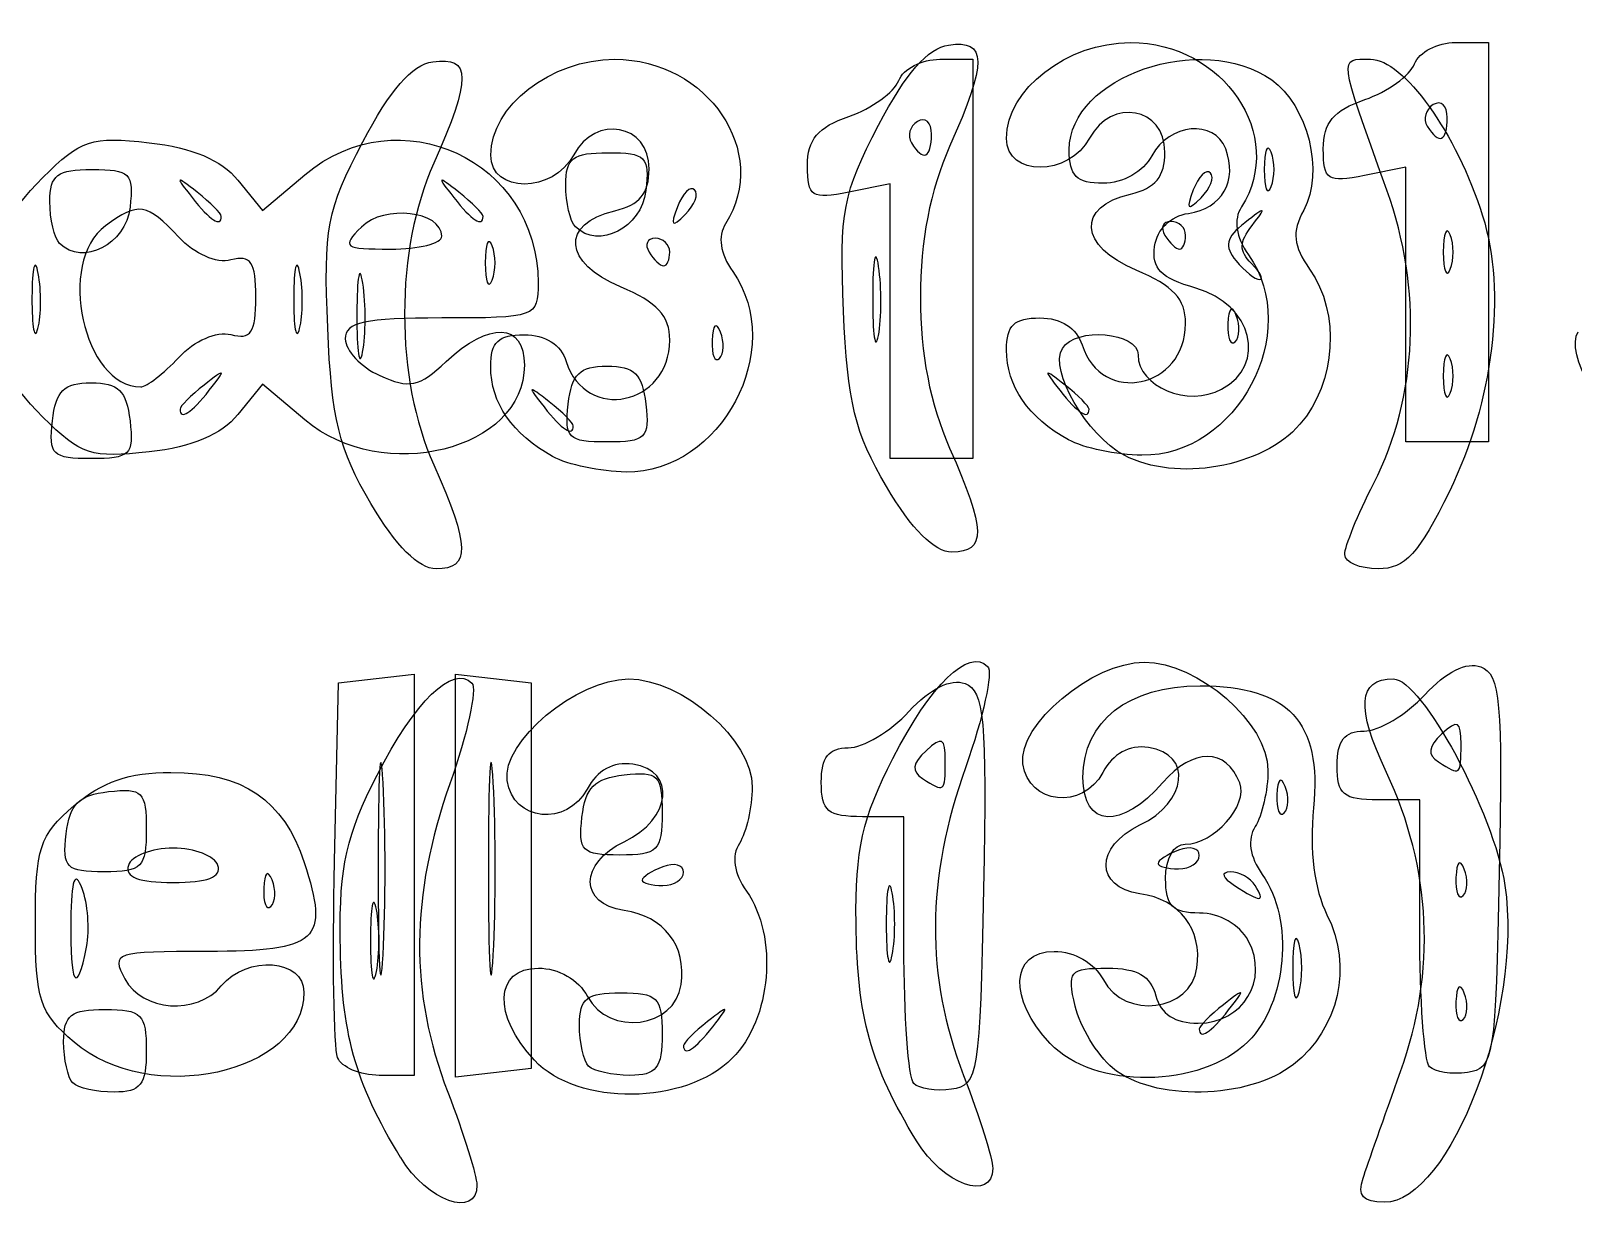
# Model space of a CAD drawing. Extents: x 2.03 to 5.39, y 7.1 to 8.91.
# Drawn here: x 3.8596 to 4.2328, y 7.9577 to 8.2453 of the extents above; entities that cross this region are included whole.
import ezdxf

# ---------------------------------------------------------------- set-up
doc = ezdxf.new("R2010")
doc.units = 0
doc.layers.add('Layer_1', color=7, linetype='CONTINUOUS')

msp = doc.modelspace()

# ---------------------------------------------------------------- linework, layer by layer
at = {"layer": 'Layer_1', "color": 7}
for p, q in [((4.20436, 8.242464), (4.212336, 8.242464)), ((4.212336, 8.242464), (4.212336, 8.194131)), ((4.07954, 8.238416), (4.087516, 8.238416)), ((4.087516, 8.238416), (4.087516, 8.190083)), ((4.202336, 8.224328), (4.202336, 8.224328)), ((4.077516, 8.220279), (4.077516, 8.220279)), ((4.159724, 8.215916), (4.159724, 8.215916)), ((4.192336, 8.212297), (4.182336, 8.210297)), ((4.192336, 8.179047), (4.192336, 8.212297)), ((3.90967, 8.209135), (3.915599, 8.201812)), ((3.915599, 8.201812), (3.92589, 8.210472)), ((4.067516, 8.208249), (4.057516, 8.206249)), ((4.067516, 8.174999), (4.067516, 8.208249)), ((4.145026, 8.210886), (4.145026, 8.210886)), ((4.020206, 8.206837), (4.020206, 8.206837)), ((3.90567, 8.200389), (3.90567, 8.200389)), ((3.969003, 8.200389), (3.969003, 8.200389)), ((3.991366, 8.197879), (3.991366, 8.197879)), ((3.866546, 8.193831), (3.866546, 8.193831)), ((3.959003, 8.195573), (3.959003, 8.195573)), ((3.971211, 8.193297), (3.971211, 8.193297)), ((4.139003, 8.195797), (4.139003, 8.195797)), ((4.203057, 8.195916), (4.203057, 8.195916)), ((4.212336, 8.194131), (4.212336, 8.145797)), ((4.014183, 8.191749), (4.014183, 8.191749)), ((4.087516, 8.190083), (4.087516, 8.141749)), ((4.154929, 8.189003), (4.154929, 8.189003)), ((3.86136, 8.186592), (3.86136, 8.186592)), ((3.924693, 8.186592), (3.924694, 8.186592)), ((4.064727, 8.188252), (4.064728, 8.188252)), ((3.939907, 8.184203), (3.939908, 8.184203)), ((4.192336, 8.145797), (4.192336, 8.179047)), ((4.192336, 8.179047), (4.192336, 8.179047)), ((4.067516, 8.141749), (4.067516, 8.174999)), ((4.067516, 8.174999), (4.067516, 8.174999)), ((4.15128, 8.176422), (4.15128, 8.176422)), ((4.02646, 8.172374), (4.02646, 8.172374)), ((3.89536, 8.166233), (3.89536, 8.166233)), ((4.203057, 8.165916), (4.203057, 8.165916)), ((3.915599, 8.159783), (3.90967, 8.15246)), ((3.92589, 8.151124), (3.915599, 8.159783)), ((3.902761, 8.158297), (3.902761, 8.158297)), ((3.989615, 8.154964), (3.989615, 8.154964)), ((3.862495, 8.151792), (3.862495, 8.151792)), ((4.11567, 8.153723), (4.11567, 8.153723)), ((3.864795, 8.150916), (3.864795, 8.150916)), ((3.99085, 8.149674), (3.99085, 8.149674)), ((4.11067, 8.146308), (4.11067, 8.146313)), ((4.202336, 8.145797), (4.192336, 8.145797)), ((4.212336, 8.145797), (4.202336, 8.145797)), ((3.98585, 8.14226), (3.98585, 8.142265)), ((4.077516, 8.141749), (4.067516, 8.141749)), ((4.087516, 8.141749), (4.077516, 8.141749)), ((4.124183, 8.14255), (4.124183, 8.14255)), ((4.066644, 8.134964), (4.066643, 8.134964)), ((3.941824, 8.130916), (3.941824, 8.130916)), ((4.177516, 8.118549), (4.177516, 8.118549)), ((3.934003, 8.087464), (3.943169, 8.088518)), ((3.943169, 8.088518), (3.952336, 8.089573)), ((3.952336, 8.089573), (3.952336, 8.041018)), ((3.962336, 8.040797), (3.962336, 8.089573)), ((3.962336, 8.089573), (3.971503, 8.088519)), ((3.971503, 8.088519), (3.980669, 8.087464)), ((3.933065, 8.044307), (3.934003, 8.087464)), ((3.980669, 8.087464), (3.980669, 8.040798)), ((4.205669, 8.072595), (4.205669, 8.072595)), ((4.080849, 8.068547), (4.080849, 8.068547)), ((3.944804, 8.063297), (3.944804, 8.063297)), ((3.971471, 8.063297), (3.971471, 8.063297)), ((4.163127, 8.062374), (4.163127, 8.062374)), ((4.195669, 8.05913), (4.185669, 8.05913)), ((4.195669, 8.028019), (4.195669, 8.05913)), ((3.992948, 8.054964), (3.992948, 8.054964)), ((4.070849, 8.055082), (4.060849, 8.055082)), ((4.070849, 8.023971), (4.070849, 8.055082)), ((3.868128, 8.050915), (3.868128, 8.050915)), ((3.904836, 8.043297), (3.904836, 8.043297)), ((4.142336, 8.045692), (4.142336, 8.045692)), ((3.917947, 8.039755), (3.917946, 8.039755)), ((3.952336, 8.041018), (3.952336, 7.992463)), ((3.962336, 7.992022), (3.962336, 8.040798)), ((3.962336, 8.040798), (3.962336, 8.040797)), ((3.980669, 8.040798), (3.980669, 7.994131)), ((4.017516, 8.041644), (4.017516, 8.041644)), ((4.20646, 8.042374), (4.20646, 8.042374)), ((4.068022, 8.03663), (4.068022, 8.03663)), ((4.155849, 8.038415), (4.155849, 8.038415)), ((3.943202, 8.032582), (3.943202, 8.032582)), ((3.873037, 8.023526), (3.873036, 8.023526)), ((4.166481, 8.024249), (4.166481, 8.024249)), ((4.20646, 8.012374), (4.20646, 8.012374)), ((4.149428, 8.008297), (4.149428, 8.008297)), ((4.024608, 8.004249), (4.024608, 8.004249)), ((3.870022, 8.000508), (3.870022, 8.000508)), ((4.106244, 8.000179), (4.10625, 8.000178)), ((3.933794, 7.996806), (3.933794, 7.996807)), ((3.981424, 7.996131), (3.981431, 7.99613)), ((3.994558, 7.994686), (3.994558, 7.994686)), ((4.198032, 7.994545), (4.198032, 7.994545)), ((3.952336, 7.992463), (3.943898, 7.992463)), ((3.971503, 7.993076), (3.962336, 7.992022)), ((3.980669, 7.994131), (3.971503, 7.993076)), ((4.121361, 7.994249), (4.121361, 7.994249)), ((3.869738, 7.990638), (3.869738, 7.990638)), ((4.073212, 7.990497), (4.073212, 7.990497)), ((4.073889, 7.976594), (4.073888, 7.976594)), ((3.949069, 7.972546), (3.949068, 7.972546)), ((4.181972, 7.967582), (4.181972, 7.967582))]:
    msp.add_line(p, q, dxfattribs=at)
for points in [[(4.11085, 8.216507), (4.11085, 8.234252), (4.142871, 8.2453), (4.159844, 8.233412)], [(4.064717, 8.222464), (4.071285, 8.235006), (4.076637, 8.241134), (4.08166, 8.241863)], [(4.08166, 8.241863), (4.090992, 8.243216), (4.091048, 8.237934), (4.081919, 8.217299)], [(4.09567, 8.219277), (4.09567, 8.231142), (4.110315, 8.242459), (4.12567, 8.242459)], [(4.12567, 8.242459), (4.148208, 8.242459), (4.163439, 8.219899), (4.152535, 8.202666)], [(4.194404, 8.237306), (4.195492, 8.240143), (4.199972, 8.242464), (4.20436, 8.242464)], [(3.939897, 8.218416), (3.946465, 8.230957), (3.951818, 8.237086), (3.95684, 8.237814)], [(3.95684, 8.237814), (3.966172, 8.239168), (3.966228, 8.233886), (3.957099, 8.21325)], [(3.97085, 8.215229), (3.97085, 8.227094), (3.985495, 8.238411), (4.00085, 8.238411)], [(4.00085, 8.238411), (4.023388, 8.238411), (4.038619, 8.215851), (4.027715, 8.198618)], [(4.069584, 8.233258), (4.070673, 8.236095), (4.075152, 8.238416), (4.07954, 8.238416)], [(4.187717, 8.206749), (4.175864, 8.239777), (4.176035, 8.238416), (4.183747, 8.238416)], [(4.18238, 8.228647), (4.187904, 8.230572), (4.193315, 8.234469), (4.194404, 8.237306)], [(4.183747, 8.238416), (4.191772, 8.238416), (4.204564, 8.220562), (4.210883, 8.200542)], [(4.159844, 8.233412), (4.168624, 8.227262), (4.172572, 8.211195), (4.16759, 8.201887)], [(4.05756, 8.224598), (4.063085, 8.226524), (4.068495, 8.230421), (4.069584, 8.233258)], [(3.92589, 8.210472), (3.948607, 8.229586), (3.982336, 8.213945), (3.982336, 8.184296)], [(4.134003, 8.215948), (4.134003, 8.226799), (4.12106, 8.229204), (4.115778, 8.219333)], [(4.172336, 8.216721), (4.172336, 8.223093), (4.174784, 8.225998), (4.18238, 8.228647)], [(4.198949, 8.227431), (4.197085, 8.226279), (4.196424, 8.22394), (4.197479, 8.222234)], [(4.202336, 8.224328), (4.202336, 8.227186), (4.200812, 8.228582), (4.198949, 8.227431)], [(4.009183, 8.211899), (4.009183, 8.222751), (3.99624, 8.225155), (3.990958, 8.215285)], [(4.047516, 8.212673), (4.047516, 8.219044), (4.049964, 8.22195), (4.05756, 8.224598)], [(4.056227, 8.177464), (4.055224, 8.20155), (4.056045, 8.205905), (4.064717, 8.222464)], [(4.074129, 8.223382), (4.072265, 8.222231), (4.071604, 8.219892), (4.072659, 8.218186)], [(4.077516, 8.220279), (4.077516, 8.223137), (4.075992, 8.224534), (4.074129, 8.223382)], [(4.148722, 8.216749), (4.145966, 8.223929), (4.135039, 8.22291), (4.13085, 8.215083)], [(4.197479, 8.222234), (4.200336, 8.21761), (4.202336, 8.218472), (4.202336, 8.224328)], [(3.862495, 8.209803), (3.871658, 8.218966), (3.874179, 8.21979), (3.888197, 8.21821)], [(3.931407, 8.173416), (3.930404, 8.197501), (3.931226, 8.201857), (3.939897, 8.218416)], [(4.072659, 8.218186), (4.075516, 8.213562), (4.077516, 8.214424), (4.077516, 8.220279)], [(4.115778, 8.219333), (4.110751, 8.209939), (4.09567, 8.209901), (4.09567, 8.219277)], [(3.888197, 8.21821), (3.89872, 8.217024), (3.905655, 8.214093), (3.90967, 8.209135)], [(3.990958, 8.215285), (3.985931, 8.205891), (3.97085, 8.205853), (3.97085, 8.215229)], [(3.989003, 8.208019), (3.989003, 8.214477), (3.990738, 8.215797), (3.999224, 8.215797)], [(3.999224, 8.215797), (4.008408, 8.215797), (4.009339, 8.214867), (4.008391, 8.206631)], [(4.081919, 8.217299), (4.077202, 8.206635), (4.074836, 8.194441), (4.074836, 8.180797)], [(4.119066, 8.208416), (4.11259, 8.208416), (4.11085, 8.210129), (4.11085, 8.216507)], [(4.13085, 8.215083), (4.128763, 8.211184), (4.12387, 8.208416), (4.119066, 8.208416)], [(4.125687, 8.205802), (4.131761, 8.207235), (4.134003, 8.209971), (4.134003, 8.215948)], [(4.139735, 8.201111), (4.147735, 8.202251), (4.151663, 8.209085), (4.148722, 8.216749)], [(4.159724, 8.215916), (4.1588, 8.218208), (4.158043, 8.216333), (4.158043, 8.211749)], [(4.159724, 8.207583), (4.160648, 8.209874), (4.160648, 8.213624), (4.159724, 8.215916)], [(4.182336, 8.210297), (4.173336, 8.208497), (4.172336, 8.209139), (4.172336, 8.216721)], [(3.864183, 8.203971), (3.864183, 8.210428), (3.865919, 8.211749), (3.874404, 8.211749)], [(3.874404, 8.211749), (3.883589, 8.211749), (3.884519, 8.210819), (3.883571, 8.202582)], [(3.957099, 8.21325), (3.952382, 8.202587), (3.950016, 8.190393), (3.950016, 8.176749)], [(4.000867, 8.201753), (4.006941, 8.203187), (4.009183, 8.205922), (4.009183, 8.211899)], [(4.057516, 8.206249), (4.048516, 8.204449), (4.047516, 8.205091), (4.047516, 8.212673)], [(4.145026, 8.210886), (4.143999, 8.211912), (4.142136, 8.210062), (4.140884, 8.206775)], [(4.158043, 8.211749), (4.158043, 8.207166), (4.158799, 8.205291), (4.159724, 8.207583)], [(3.852336, 8.180797), (3.852336, 8.197359), (3.853568, 8.200875), (3.862495, 8.209803)], [(3.899836, 8.206223), (3.894549, 8.210369), (3.894432, 8.210251), (3.898578, 8.204964)], [(3.96317, 8.206223), (3.957883, 8.210369), (3.957765, 8.210251), (3.961911, 8.204964)], [(3.991366, 8.197879), (3.990066, 8.199178), (3.989003, 8.203742), (3.989003, 8.208019)], [(4.020206, 8.206837), (4.019179, 8.207864), (4.017316, 8.206014), (4.016064, 8.202726)], [(4.14275, 8.204909), (4.145028, 8.20717), (4.146052, 8.209859), (4.145026, 8.210886)], [(3.866546, 8.193831), (3.865246, 8.19513), (3.864183, 8.199693), (3.864183, 8.203971)], [(3.89536, 8.195362), (3.887631, 8.203658), (3.88566, 8.203963), (3.87764, 8.198098)], [(3.898578, 8.204964), (3.902932, 8.199412), (3.90567, 8.197646), (3.90567, 8.200389)], [(3.90567, 8.200389), (3.90567, 8.201082), (3.903045, 8.203706), (3.899836, 8.206223)], [(3.961911, 8.204964), (3.966266, 8.199412), (3.969003, 8.197646), (3.969003, 8.200389)], [(3.969003, 8.200389), (3.969003, 8.201082), (3.966378, 8.203706), (3.96317, 8.206223)], [(4.008391, 8.206631), (4.007358, 8.197645), (3.99695, 8.192295), (3.991366, 8.197879)], [(4.01793, 8.20086), (4.020208, 8.203121), (4.021232, 8.205811), (4.020206, 8.206837)], [(4.12708, 8.187356), (4.113228, 8.193144), (4.112507, 8.20269), (4.125687, 8.205802)], [(4.140884, 8.206775), (4.139075, 8.202024), (4.139458, 8.201641), (4.14275, 8.204909)], [(4.184553, 8.135807), (4.195205, 8.156688), (4.196364, 8.182657), (4.187717, 8.206749)], [(3.883571, 8.202582), (3.882538, 8.193597), (3.87213, 8.188247), (3.866546, 8.193831)], [(3.959003, 8.195573), (3.959003, 8.201685), (3.945065, 8.203288), (3.939584, 8.197807)], [(4.00226, 8.183308), (3.988408, 8.189096), (3.987687, 8.198642), (4.000867, 8.201753)], [(4.016064, 8.202726), (4.014255, 8.197976), (4.014638, 8.197593), (4.01793, 8.20086)], [(4.131521, 8.193111), (4.132121, 8.197311), (4.135386, 8.200491), (4.139735, 8.201111)], [(4.152535, 8.202666), (4.150558, 8.199543), (4.151157, 8.195511), (4.154253, 8.191091)], [(4.155096, 8.19817), (4.158707, 8.202805), (4.158499, 8.20288), (4.153309, 8.198807)], [(4.16759, 8.201887), (4.16471, 8.196505), (4.165031, 8.193332), (4.169035, 8.187616)], [(4.210883, 8.200542), (4.216693, 8.182135), (4.2135, 8.155568), (4.202865, 8.133829)], [(3.87764, 8.198098), (3.865711, 8.189376), (3.872337, 8.159131), (3.886177, 8.159131)], [(3.939584, 8.197807), (3.934682, 8.192905), (3.935264, 8.192464), (3.946622, 8.192464)], [(4.027715, 8.198618), (4.025739, 8.195495), (4.026337, 8.191463), (4.029433, 8.187043)], [(4.135473, 8.199131), (4.133531, 8.199131), (4.13287, 8.197631), (4.134003, 8.195797)], [(4.139003, 8.195797), (4.139003, 8.197631), (4.137414, 8.199131), (4.135473, 8.199131)], [(4.153309, 8.198807), (4.148801, 8.19527), (4.148314, 8.193137), (4.151217, 8.18964)], [(4.154929, 8.189003), (4.151924, 8.192009), (4.151963, 8.194149), (4.155096, 8.19817)], [(4.203057, 8.195916), (4.202133, 8.198208), (4.201376, 8.196333), (4.201376, 8.191749)], [(3.90799, 8.189832), (3.904542, 8.188929), (3.899155, 8.191288), (3.89536, 8.195362)], [(3.946622, 8.192464), (3.953432, 8.192464), (3.959003, 8.193863), (3.959003, 8.195573)], [(3.971211, 8.193297), (3.970286, 8.195589), (3.969529, 8.193714), (3.969529, 8.189131)], [(3.971211, 8.184964), (3.972135, 8.187256), (3.972135, 8.191006), (3.971211, 8.193297)], [(4.010653, 8.195083), (4.008711, 8.195083), (4.00805, 8.193583), (4.009183, 8.191749)], [(4.014183, 8.191749), (4.014183, 8.193583), (4.012595, 8.195083), (4.010653, 8.195083)], [(4.064728, 8.188252), (4.063962, 8.193318), (4.063315, 8.189964), (4.06329, 8.180797)], [(4.141521, 8.183005), (4.133018, 8.185429), (4.13075, 8.187721), (4.131521, 8.193111)], [(4.134003, 8.195797), (4.135136, 8.193964), (4.136725, 8.192464), (4.137533, 8.192464)], [(4.137533, 8.192464), (4.138342, 8.192464), (4.139003, 8.193964), (4.139003, 8.195797)], [(4.203057, 8.187583), (4.203982, 8.189874), (4.203982, 8.193624), (4.203057, 8.195916)], [(3.86136, 8.186592), (3.860563, 8.190738), (3.859881, 8.188131), (3.859844, 8.180797)], [(3.914003, 8.180797), (3.914003, 8.189379), (3.912855, 8.191104), (3.90799, 8.189832)], [(3.924694, 8.186592), (3.923896, 8.190738), (3.923214, 8.188131), (3.923177, 8.180797)], [(3.939908, 8.184203), (3.939142, 8.18927), (3.938495, 8.185916), (3.93847, 8.176749)], [(3.969529, 8.189131), (3.969529, 8.184547), (3.970286, 8.182672), (3.971211, 8.184964)], [(4.009183, 8.191749), (4.010316, 8.189916), (4.011905, 8.188416), (4.012713, 8.188416)], [(4.012713, 8.188416), (4.013522, 8.188416), (4.014183, 8.189916), (4.014183, 8.191749)], [(4.154253, 8.191091), (4.167411, 8.172305), (4.151469, 8.14235), (4.128426, 8.142561)], [(4.151217, 8.18964), (4.153297, 8.187133), (4.155866, 8.185082), (4.156925, 8.185082)], [(4.156925, 8.185082), (4.157983, 8.185082), (4.157086, 8.186846), (4.154929, 8.189003)], [(4.201376, 8.191749), (4.201376, 8.187166), (4.202133, 8.185291), (4.203057, 8.187583)], [(3.861293, 8.173259), (3.862128, 8.176446), (3.862158, 8.182446), (3.86136, 8.186592)], [(3.924627, 8.173259), (3.925461, 8.176446), (3.925491, 8.182446), (3.924693, 8.186592)], [(4.029433, 8.187043), (4.042591, 8.168257), (4.026649, 8.138302), (4.003606, 8.138512)], [(4.064683, 8.171585), (4.065474, 8.175685), (4.065495, 8.183185), (4.064727, 8.188252)], [(4.139003, 8.174494), (4.139003, 8.180382), (4.135988, 8.183634), (4.12708, 8.187356)], [(4.169035, 8.187616), (4.176512, 8.176941), (4.175466, 8.160279), (4.166678, 8.150062)], [(3.939863, 8.167537), (3.940654, 8.171637), (3.940675, 8.179137), (3.939907, 8.184203)], [(3.982336, 8.184296), (3.982336, 8.175996), (3.981791, 8.175797), (3.959003, 8.175797)], [(4.014183, 8.170446), (4.014183, 8.176334), (4.011168, 8.179586), (4.00226, 8.183308)], [(4.147716, 8.158523), (4.158878, 8.164497), (4.15518, 8.179111), (4.141521, 8.183005)], [(3.862495, 8.151792), (3.853568, 8.16072), (3.852336, 8.164236), (3.852336, 8.180797)], [(3.859844, 8.180797), (3.85981, 8.173464), (3.860459, 8.170072), (3.861293, 8.173259)], [(3.90799, 8.171763), (3.912855, 8.170491), (3.914003, 8.172217), (3.914003, 8.180797)], [(3.923177, 8.180797), (3.923144, 8.173464), (3.923792, 8.170072), (3.924627, 8.173259)], [(4.066643, 8.134964), (4.05898, 8.148002), (4.05714, 8.155506), (4.056227, 8.177464)], [(4.06329, 8.180797), (4.063267, 8.171631), (4.063892, 8.167485), (4.064683, 8.171585)], [(4.074836, 8.180797), (4.074836, 8.167154), (4.077202, 8.15496), (4.081919, 8.144296)], [(4.15128, 8.176422), (4.150216, 8.179082), (4.149426, 8.178292), (4.149266, 8.174409)], [(3.959003, 8.175797), (3.940338, 8.175797), (3.93567, 8.174783), (3.93567, 8.170726)], [(3.93847, 8.176749), (3.938448, 8.167583), (3.939072, 8.163437), (3.939863, 8.167537)], [(3.950016, 8.176749), (3.950016, 8.163105), (3.952382, 8.150912), (3.957099, 8.140248)], [(3.960084, 8.165247), (3.970526, 8.175057), (3.979003, 8.174665), (3.979003, 8.164373)], [(4.02646, 8.172374), (4.025396, 8.175033), (4.024606, 8.174243), (4.024446, 8.17036)], [(4.09567, 8.168101), (4.09567, 8.174031), (4.09753, 8.175797), (4.103778, 8.175797)], [(4.103778, 8.175797), (4.108889, 8.175797), (4.112649, 8.173395), (4.113949, 8.169301)], [(4.109191, 8.168429), (4.11245, 8.173702), (4.127516, 8.172417), (4.127516, 8.166866)], [(4.113949, 8.169301), (4.118661, 8.154453), (4.139003, 8.158669), (4.139003, 8.174494)], [(4.149266, 8.174409), (4.149122, 8.170895), (4.149909, 8.168926), (4.151017, 8.170034)], [(4.151017, 8.170034), (4.152125, 8.171141), (4.152243, 8.174016), (4.15128, 8.176422)], [(3.89536, 8.166233), (3.899155, 8.170306), (3.904542, 8.172665), (3.90799, 8.171763)], [(3.941824, 8.130916), (3.93416, 8.143954), (3.93232, 8.151458), (3.931407, 8.173416)], [(3.93567, 8.170726), (3.93567, 8.167937), (3.939434, 8.163939), (3.944036, 8.161843)], [(3.97085, 8.164053), (3.97085, 8.169983), (3.97271, 8.171749), (3.978958, 8.171749)], [(3.978958, 8.171749), (3.984069, 8.171749), (3.98783, 8.169347), (3.989129, 8.165253)], [(3.989129, 8.165253), (3.993842, 8.150405), (4.014183, 8.154621), (4.014183, 8.170446)], [(4.024446, 8.17036), (4.024302, 8.166846), (4.02509, 8.164878), (4.026197, 8.165985)], [(4.026197, 8.165985), (4.027305, 8.167093), (4.027423, 8.169968), (4.02646, 8.172374)], [(4.249003, 8.146598), (4.239892, 8.151403), (4.230745, 8.167193), (4.234011, 8.172478)], [(3.886177, 8.159131), (3.887588, 8.159131), (3.891721, 8.162327), (3.89536, 8.166233)], [(4.11067, 8.146313), (4.100981, 8.151612), (4.09567, 8.159327), (4.09567, 8.168101)], [(4.124183, 8.14255), (4.115072, 8.147354), (4.105925, 8.163145), (4.109191, 8.168429)], [(4.127516, 8.166866), (4.127516, 8.159155), (4.139583, 8.15417), (4.147716, 8.158523)], [(4.203057, 8.165916), (4.202133, 8.168208), (4.201376, 8.166333), (4.201376, 8.161749)], [(3.902761, 8.158297), (3.906908, 8.163584), (3.90679, 8.163702), (3.901503, 8.159556)], [(3.979003, 8.164373), (3.979003, 8.143773), (3.944774, 8.135234), (3.92589, 8.151124)], [(3.944036, 8.161843), (3.951157, 8.158598), (3.953545, 8.159105), (3.960084, 8.165247)], [(3.98585, 8.142265), (3.976161, 8.147564), (3.97085, 8.155279), (3.97085, 8.164053)], [(3.989615, 8.154964), (3.990452, 8.162238), (3.99239, 8.164131), (3.999003, 8.164131)], [(3.999003, 8.164131), (4.005616, 8.164131), (4.007554, 8.162238), (4.008391, 8.154964)], [(4.109836, 8.159556), (4.104549, 8.163702), (4.104432, 8.163584), (4.108578, 8.158297)], [(4.203057, 8.157583), (4.203982, 8.159874), (4.203982, 8.163624), (4.203057, 8.165916)], [(3.864795, 8.150916), (3.865632, 8.15819), (3.86757, 8.160083), (3.874183, 8.160083)], [(3.874183, 8.160083), (3.880796, 8.160083), (3.882734, 8.15819), (3.883571, 8.150916)], [(3.901503, 8.159556), (3.898295, 8.15704), (3.89567, 8.154415), (3.89567, 8.153723)], [(3.985016, 8.155508), (3.97973, 8.159654), (3.979612, 8.159536), (3.983758, 8.154249)], [(4.11567, 8.153723), (4.11567, 8.154415), (4.113045, 8.15704), (4.109836, 8.159556)], [(4.201376, 8.161749), (4.201376, 8.157166), (4.202133, 8.155291), (4.203057, 8.157583)], [(3.89567, 8.153723), (3.89567, 8.150979), (3.898407, 8.152745), (3.902761, 8.158297)], [(3.99085, 8.149674), (3.99085, 8.150367), (3.988225, 8.152992), (3.985016, 8.155508)], [(3.999003, 8.145797), (3.989577, 8.145797), (3.988663, 8.146691), (3.989615, 8.154964)], [(4.008391, 8.154964), (4.009343, 8.14669), (4.008424, 8.145797), (3.999003, 8.145797)], [(4.108578, 8.158297), (4.112932, 8.152745), (4.11567, 8.150979), (4.11567, 8.153723)], [(3.888197, 8.143385), (3.874179, 8.141805), (3.871658, 8.14263), (3.862495, 8.151792)], [(3.90967, 8.15246), (3.905655, 8.147502), (3.89872, 8.144571), (3.888197, 8.143385)], [(3.983758, 8.154249), (3.988112, 8.148697), (3.99085, 8.146931), (3.99085, 8.149674)], [(3.874183, 8.141749), (3.864757, 8.141749), (3.863843, 8.142643), (3.864795, 8.150916)], [(3.883571, 8.150916), (3.884523, 8.142642), (3.883604, 8.141749), (3.874183, 8.141749)], [(4.166678, 8.150062), (4.157696, 8.13962), (4.136757, 8.135918), (4.124183, 8.14255)], [(4.081919, 8.144296), (4.090701, 8.124444), (4.090818, 8.119131), (4.082477, 8.119131)], [(4.128426, 8.142561), (4.122327, 8.142616), (4.114336, 8.144303), (4.11067, 8.146308)], [(3.957099, 8.140248), (3.965881, 8.120396), (3.965999, 8.115083), (3.957657, 8.115083)], [(4.003606, 8.138512), (3.997507, 8.138568), (3.989516, 8.140255), (3.98585, 8.14226)], [(4.082477, 8.119131), (4.07822, 8.119131), (4.072715, 8.124636), (4.066644, 8.134964)], [(4.177516, 8.118549), (4.177516, 8.120455), (4.180683, 8.128221), (4.184553, 8.135807)], [(4.202865, 8.133829), (4.195476, 8.118726), (4.192121, 8.115083), (4.185605, 8.115083)], [(3.957657, 8.115083), (3.9534, 8.115083), (3.947895, 8.120588), (3.941824, 8.130916)], [(4.185605, 8.115083), (4.181156, 8.115083), (4.177516, 8.116642), (4.177516, 8.118549)], [(4.068169, 8.069178), (4.077338, 8.08709), (4.086543, 8.096034), (4.09111, 8.091467)], [(3.943349, 8.065129), (3.952518, 8.083042), (3.961723, 8.091986), (3.96629, 8.087419)], [(4.099656, 8.067854), (4.098314, 8.07726), (4.11644, 8.092464), (4.128997, 8.092464)], [(4.128997, 8.092464), (4.142072, 8.092464), (4.159011, 8.077685), (4.158946, 8.066334)], [(4.196898, 8.084603), (4.202068, 8.090178), (4.207043, 8.09265), (4.210459, 8.091339)], [(3.824361, 8.09095), (3.848288, 8.086461), (3.867565, 8.055797), (3.84646, 8.055797)], [(3.974837, 8.063806), (3.973494, 8.073212), (3.99162, 8.088415), (4.004177, 8.088415)], [(4.004177, 8.088415), (4.017252, 8.088415), (4.034191, 8.073637), (4.034126, 8.062286)], [(4.072079, 8.080555), (4.077248, 8.08613), (4.082223, 8.088601), (4.085639, 8.087291)], [(4.09111, 8.091467), (4.092445, 8.090133), (4.090052, 8.07917), (4.085794, 8.067106)], [(4.18761, 8.065804), (4.180175, 8.081621), (4.180687, 8.088415), (4.189312, 8.088415)], [(4.189312, 8.088415), (4.196157, 8.088415), (4.213633, 8.056019), (4.216276, 8.038431)], [(4.210459, 8.091339), (4.215143, 8.089542), (4.215731, 8.083002), (4.214928, 8.0417)], [(3.96629, 8.087419), (3.967625, 8.086084), (3.965232, 8.075122), (3.960974, 8.063058)], [(4.085639, 8.087291), (4.090323, 8.085494), (4.090911, 8.078953), (4.090108, 8.037651)], [(4.114183, 8.064565), (4.114183, 8.078176), (4.125132, 8.086749), (4.142516, 8.086749)], [(4.142516, 8.086749), (4.16391, 8.086749), (4.171984, 8.07806), (4.169979, 8.057194)], [(4.182201, 8.075797), (4.185794, 8.075797), (4.192407, 8.07976), (4.196898, 8.084603)], [(4.057381, 8.071749), (4.060974, 8.071749), (4.067588, 8.075712), (4.072079, 8.080555)], [(4.205669, 8.072595), (4.205669, 8.078237), (4.204882, 8.078662), (4.201038, 8.075095)], [(3.944804, 8.063297), (3.944153, 8.074755), (3.943621, 8.06538), (3.943621, 8.042464)], [(3.971471, 8.063297), (3.97082, 8.074755), (3.970287, 8.06538), (3.970287, 8.042464)], [(4.080849, 8.068547), (4.080849, 8.074189), (4.080062, 8.074614), (4.076218, 8.071047)], [(4.175669, 8.067464), (4.175669, 8.073517), (4.177456, 8.075797), (4.182201, 8.075797)], [(4.201038, 8.075095), (4.197683, 8.071981), (4.197454, 8.070122), (4.200205, 8.068348)], [(4.050849, 8.063415), (4.050849, 8.069469), (4.052636, 8.071749), (4.057381, 8.071749)], [(4.059256, 8.029366), (4.059052, 8.047018), (4.060781, 8.054743), (4.068169, 8.069178)], [(4.076218, 8.071047), (4.072863, 8.067933), (4.072634, 8.066074), (4.075385, 8.0643)], [(4.130056, 8.071833), (4.125348, 8.072503), (4.121446, 8.070373), (4.118997, 8.065797)], [(4.127972, 8.053068), (4.139439, 8.058564), (4.140743, 8.070311), (4.130056, 8.071833)], [(4.152117, 8.063254), (4.148864, 8.071731), (4.140823, 8.071769), (4.133497, 8.063343)], [(4.200205, 8.068348), (4.20554, 8.064908), (4.205669, 8.065008), (4.205669, 8.072595)], [(3.870022, 8.057752), (3.876715, 8.063509), (3.883377, 8.065797), (3.893447, 8.065797)], [(3.893447, 8.065797), (3.91096, 8.065797), (3.920689, 8.059221), (3.925718, 8.043983)], [(4.005236, 8.067784), (4.000528, 8.068454), (3.996626, 8.066325), (3.994177, 8.061749)], [(4.003152, 8.04902), (4.014619, 8.054516), (4.015924, 8.066263), (4.005236, 8.067784)], [(4.003169, 8.065185), (4.011406, 8.066133), (4.012336, 8.065196), (4.012336, 8.056018)], [(4.075385, 8.0643), (4.08072, 8.06086), (4.080849, 8.06096), (4.080849, 8.068547)], [(4.085794, 8.067106), (4.076199, 8.039929), (4.076035, 8.016448), (4.085273, 7.992464)], [(4.118997, 8.065797), (4.114086, 8.056621), (4.101062, 8.058006), (4.099656, 8.067854)], [(4.158946, 8.066334), (4.158923, 8.061455), (4.15753, 8.055307), (4.155862, 8.052671)], [(4.185669, 8.05913), (4.177225, 8.05913), (4.175669, 8.060427), (4.175669, 8.067464)], [(4.191051, 7.993415), (4.199743, 8.017637), (4.198561, 8.042507), (4.18761, 8.065804)], [(3.878349, 8.061137), (3.886586, 8.062085), (3.887516, 8.061148), (3.887516, 8.05197)], [(3.934436, 8.025318), (3.934232, 8.04297), (3.935962, 8.050695), (3.943349, 8.065129)], [(3.944804, 8.02163), (3.945455, 8.033089), (3.945455, 8.051839), (3.944804, 8.063297)], [(3.960974, 8.063058), (3.95138, 8.035881), (3.951216, 8.0124), (3.960453, 7.988415)], [(3.971471, 8.02163), (3.972122, 8.033089), (3.972122, 8.051839), (3.971471, 8.063297)], [(3.994177, 8.061749), (3.989266, 8.052573), (3.976242, 8.053958), (3.974837, 8.063806)], [(3.992948, 8.054964), (3.993777, 8.062164), (3.995969, 8.064357), (4.003169, 8.065185)], [(4.034126, 8.062286), (4.034103, 8.057407), (4.03271, 8.051259), (4.031042, 8.048623)], [(4.060849, 8.055082), (4.052405, 8.055082), (4.050849, 8.056378), (4.050849, 8.063415)], [(4.133497, 8.063343), (4.12346, 8.0518), (4.114183, 8.052387), (4.114183, 8.064565)], [(4.138945, 8.048415), (4.145844, 8.048415), (4.154199, 8.057828), (4.152117, 8.063254)], [(4.163127, 8.062374), (4.162062, 8.065033), (4.161273, 8.064243), (4.161113, 8.06036)], [(4.162863, 8.055985), (4.163971, 8.057093), (4.164089, 8.059968), (4.163127, 8.062374)], [(3.868128, 8.050915), (3.868957, 8.058115), (3.87115, 8.060308), (3.878349, 8.061137)], [(4.161113, 8.06036), (4.160968, 8.056846), (4.161756, 8.054877), (4.162863, 8.055985)], [(3.860669, 8.02913), (3.860669, 8.047544), (3.861653, 8.050554), (3.870022, 8.057752)], [(4.002115, 8.045797), (3.992931, 8.045797), (3.992, 8.046727), (3.992948, 8.054964)], [(4.012336, 8.056018), (4.012336, 8.046834), (4.011298, 8.045797), (4.002115, 8.045797)], [(4.169979, 8.057194), (4.168983, 8.046838), (4.170159, 8.037475), (4.173226, 8.031327)], [(3.877295, 8.041749), (3.868111, 8.041749), (3.86718, 8.042679), (3.868128, 8.050915)], [(3.887516, 8.05197), (3.887516, 8.042786), (3.886478, 8.041749), (3.877295, 8.041749)], [(4.127961, 8.03643), (4.11705, 8.037991), (4.117059, 8.047835), (4.127972, 8.053068)], [(4.155862, 8.052671), (4.153885, 8.049547), (4.154484, 8.045516), (4.15758, 8.041096)], [(3.894003, 8.047464), (3.888808, 8.047464), (3.883933, 8.045589), (3.883169, 8.043297)], [(3.904836, 8.043297), (3.904073, 8.045589), (3.899197, 8.047464), (3.894003, 8.047464)], [(4.003141, 8.032382), (3.99223, 8.033943), (3.992239, 8.043787), (4.003152, 8.04902)], [(4.031042, 8.048623), (4.029066, 8.045499), (4.029664, 8.041467), (4.03276, 8.037048)], [(4.137336, 8.047002), (4.134586, 8.045947), (4.132336, 8.044494), (4.132336, 8.043774)], [(4.134183, 8.040082), (4.134183, 8.045082), (4.136088, 8.048415), (4.138945, 8.048415)], [(4.142336, 8.045692), (4.142336, 8.047468), (4.140086, 8.048058), (4.137336, 8.047002)], [(3.883169, 8.043297), (3.882227, 8.040469), (3.885706, 8.03913), (3.894003, 8.03913)], [(3.894003, 8.03913), (3.902299, 8.03913), (3.905779, 8.040469), (3.904836, 8.043297)], [(3.925718, 8.043983), (3.931959, 8.025074), (3.929121, 8.022464), (3.902323, 8.022464)], [(3.933794, 7.996807), (3.932877, 7.999195), (3.932549, 8.02057), (3.933065, 8.044307)], [(4.017516, 8.041644), (4.017516, 8.04342), (4.015266, 8.044009), (4.012516, 8.042954)], [(4.132336, 8.043774), (4.132336, 8.043054), (4.134586, 8.042464), (4.137336, 8.042464)], [(4.137336, 8.042464), (4.140086, 8.042464), (4.142336, 8.043917), (4.142336, 8.045692)], [(4.20646, 8.042374), (4.205395, 8.045033), (4.204606, 8.044243), (4.204446, 8.04036)], [(3.871993, 8.037693), (3.870209, 8.042247), (3.869403, 8.039986), (3.869237, 8.029964)], [(3.917946, 8.039755), (3.916882, 8.042414), (3.916092, 8.041625), (3.915933, 8.037741)], [(3.917683, 8.033366), (3.918791, 8.034474), (3.918909, 8.037349), (3.917947, 8.039755)], [(3.943621, 8.042464), (3.943621, 8.019547), (3.944153, 8.010172), (3.944804, 8.02163)], [(3.970287, 8.042464), (3.970287, 8.019547), (3.970819, 8.010172), (3.971471, 8.02163)], [(4.012516, 8.042954), (4.009766, 8.041899), (4.007516, 8.040446), (4.007516, 8.039725)], [(4.007516, 8.039725), (4.007516, 8.039005), (4.009766, 8.038415), (4.012516, 8.038415)], [(4.012516, 8.038415), (4.015266, 8.038415), (4.017516, 8.039868), (4.017516, 8.041644)], [(4.068022, 8.03663), (4.067227, 8.040755), (4.066577, 8.03738), (4.066577, 8.02913)], [(4.142399, 8.031749), (4.135857, 8.031749), (4.134183, 8.033447), (4.134183, 8.040082)], [(4.149819, 8.041698), (4.147434, 8.041664), (4.147845, 8.040357), (4.150849, 8.038415)], [(4.155849, 8.038415), (4.154716, 8.040249), (4.152003, 8.041726), (4.149819, 8.041698)], [(4.15758, 8.041096), (4.165299, 8.030075), (4.163605, 8.010102), (4.154148, 8.000645)], [(4.204446, 8.04036), (4.204302, 8.036846), (4.205089, 8.034877), (4.206197, 8.035985)], [(4.206197, 8.035985), (4.207304, 8.037093), (4.207423, 8.039968), (4.20646, 8.042374)], [(4.214928, 8.0417), (4.214052, 7.996704), (4.213635, 7.994078), (4.207199, 7.993156)], [(3.873036, 8.023526), (3.873849, 8.027777), (3.87338, 8.034152), (3.871993, 8.037693)], [(3.915933, 8.037741), (3.915788, 8.034228), (3.916576, 8.032259), (3.917683, 8.033366)], [(3.943202, 8.032582), (3.942407, 8.036707), (3.941757, 8.033332), (3.941757, 8.025082)], [(4.03276, 8.037048), (4.040479, 8.026027), (4.038785, 8.006054), (4.029328, 7.996597)], [(4.068022, 8.02163), (4.068816, 8.025755), (4.068816, 8.032505), (4.068022, 8.03663)], [(4.090108, 8.037651), (4.089233, 7.992656), (4.088815, 7.990029), (4.082379, 7.989108)], [(4.141758, 8.01848), (4.143092, 8.027892), (4.137588, 8.035053), (4.127961, 8.03643)], [(4.150849, 8.038415), (4.157253, 8.034277), (4.158407, 8.034277), (4.155849, 8.038415)], [(4.216276, 8.038431), (4.220791, 8.008387), (4.203038, 7.961749), (4.187086, 7.961749)], [(3.943202, 8.017582), (3.943996, 8.021707), (3.943996, 8.028457), (3.943202, 8.032582)], [(4.016938, 8.014432), (4.018272, 8.023844), (4.012768, 8.031005), (4.003141, 8.032382)], [(3.870022, 8.000508), (3.861653, 8.007707), (3.860669, 8.010717), (3.860669, 8.02913)], [(3.869237, 8.029964), (3.868981, 8.014417), (3.870729, 8.011454), (3.873037, 8.023526)], [(4.073888, 7.976594), (4.062763, 7.994928), (4.05952, 8.006626), (4.059256, 8.029366)], [(4.066577, 8.02913), (4.066577, 8.02088), (4.067227, 8.017505), (4.068022, 8.02163)], [(4.154183, 8.025082), (4.152096, 8.028981), (4.147203, 8.031749), (4.142399, 8.031749)], [(4.173226, 8.031327), (4.179487, 8.018777), (4.176136, 8.003769), (4.165144, 7.995122)], [(3.949068, 7.972546), (3.937943, 7.99088), (3.9347, 8.002578), (3.934436, 8.025318)], [(3.941757, 8.025082), (3.941757, 8.016832), (3.942407, 8.013457), (3.943202, 8.017582)], [(4.142087, 8.005082), (4.152937, 8.005082), (4.159277, 8.015564), (4.154183, 8.025082)], [(4.166481, 8.024249), (4.165642, 8.027457), (4.164956, 8.024832), (4.164956, 8.018415)], [(4.198032, 7.994545), (4.196733, 7.995845), (4.195669, 8.010908), (4.195669, 8.028019)], [(3.902323, 8.022464), (3.879801, 8.022464), (3.878925, 8.022171), (3.882336, 8.015797)], [(3.905669, 8.01413), (3.911931, 8.021675), (3.925669, 8.020619), (3.925669, 8.012593)], [(4.073212, 7.990497), (4.071913, 7.991797), (4.070849, 8.00686), (4.070849, 8.023971)], [(4.10625, 8.000178), (4.09607, 8.011015), (4.096567, 8.022464), (4.107218, 8.022464)], [(4.107218, 8.022464), (4.112102, 8.022464), (4.116924, 8.019679), (4.119109, 8.015597)], [(4.166481, 8.012582), (4.167319, 8.01579), (4.167319, 8.02104), (4.166481, 8.024249)], [(3.981431, 7.99613), (3.97125, 8.006967), (3.971747, 8.018415), (3.982398, 8.018415)], [(3.982398, 8.018415), (3.987283, 8.018415), (3.992105, 8.015631), (3.994289, 8.011549)], [(4.112297, 8.009249), (4.110299, 8.01769), (4.110916, 8.018415), (4.120099, 8.018415)], [(4.119109, 8.015597), (4.124318, 8.005864), (4.140257, 8.007893), (4.141758, 8.01848)], [(4.120099, 8.018415), (4.127269, 8.018415), (4.130562, 8.016541), (4.131815, 8.011749)], [(4.164956, 8.018415), (4.164956, 8.011999), (4.165642, 8.009374), (4.166481, 8.012582)], [(3.882336, 8.015797), (3.886551, 8.007921), (3.899734, 8.006979), (3.905669, 8.01413)], [(3.994289, 8.011549), (3.999498, 8.001816), (4.015437, 8.003845), (4.016938, 8.014432)], [(4.149428, 8.008297), (4.153574, 8.013584), (4.153456, 8.013702), (4.148169, 8.009555)], [(4.20646, 8.012374), (4.205395, 8.015033), (4.204606, 8.014243), (4.204446, 8.01036)], [(3.925669, 8.012593), (3.925669, 7.992882), (3.888318, 7.98477), (3.870022, 8.000508)], [(3.992336, 8.004686), (3.992336, 8.011106), (3.994082, 8.012464), (4.002336, 8.012464)], [(4.002336, 8.012464), (4.011225, 8.012464), (4.012336, 8.011352), (4.012336, 8.002464)], [(4.024608, 8.004249), (4.028754, 8.009536), (4.028636, 8.009654), (4.023349, 8.005507)], [(4.131815, 8.011749), (4.132986, 8.007274), (4.136362, 8.005082), (4.142087, 8.005082)], [(4.148169, 8.009555), (4.144961, 8.007039), (4.142336, 8.004414), (4.142336, 8.003722)], [(4.204446, 8.01036), (4.204302, 8.006846), (4.205089, 8.004877), (4.206197, 8.005985)], [(4.206197, 8.005985), (4.207304, 8.007093), (4.207423, 8.009968), (4.20646, 8.012374)], [(3.867516, 8.000638), (3.867516, 8.007057), (3.869262, 8.008415), (3.877516, 8.008415)], [(3.877516, 8.008415), (3.886405, 8.008415), (3.887516, 8.007304), (3.887516, 7.998415)], [(4.121361, 7.994249), (4.117569, 7.997457), (4.113491, 8.004207), (4.112297, 8.009249)], [(4.142336, 8.003722), (4.142336, 8.000979), (4.145073, 8.002744), (4.149428, 8.008297)], [(3.994558, 7.994686), (3.993336, 7.995908), (3.992336, 8.000408), (3.992336, 8.004686)], [(4.012336, 8.002464), (4.012336, 7.99421), (4.010978, 7.992464), (4.004558, 7.992464)], [(4.023349, 8.005507), (4.020141, 8.002991), (4.017516, 8.000366), (4.017516, 7.999674)], [(4.017516, 7.999674), (4.017516, 7.996931), (4.020253, 7.998696), (4.024608, 8.004249)], [(3.869738, 7.990638), (3.868516, 7.99186), (3.867516, 7.99636), (3.867516, 8.000638)], [(3.887516, 7.998415), (3.887516, 7.990161), (3.886158, 7.988415), (3.879738, 7.988415)], [(4.154148, 8.000645), (4.142724, 7.989221), (4.116775, 7.988969), (4.106244, 8.000179)], [(3.943898, 7.992463), (3.939257, 7.992463), (3.93471, 7.994417), (3.933794, 7.996806)], [(4.029328, 7.996597), (4.017904, 7.985173), (3.991956, 7.98492), (3.981424, 7.996131)], [(4.004558, 7.992464), (4.00028, 7.992464), (3.99578, 7.993464), (3.994558, 7.994686)], [(4.165144, 7.995122), (4.154261, 7.986562), (4.130994, 7.986097), (4.121361, 7.994249)], [(4.207199, 7.993156), (4.203457, 7.992621), (4.199332, 7.993245), (4.198032, 7.994545)], [(4.085273, 7.992464), (4.089156, 7.98238), (4.092334, 7.972255), (4.092335, 7.969964)], [(4.181972, 7.967582), (4.183018, 7.97079), (4.187103, 7.982415), (4.191051, 7.993415)], [(3.879738, 7.988415), (3.875461, 7.988415), (3.870961, 7.989415), (3.869738, 7.990638)], [(3.960453, 7.988415), (3.964336, 7.978332), (3.967514, 7.968207), (3.967515, 7.965915)], [(4.082379, 7.989108), (4.078637, 7.988573), (4.074512, 7.989197), (4.073212, 7.990497)], [(4.092335, 7.969964), (4.092338, 7.961703), (4.080299, 7.96603), (4.073889, 7.976594)], [(3.967515, 7.965915), (3.967518, 7.957655), (3.955479, 7.961982), (3.949069, 7.972546)], [(4.187086, 7.961749), (4.181904, 7.961749), (4.180568, 7.963273), (4.181972, 7.967582)]]:
    msp.add_open_spline(points, degree=3, dxfattribs=at)

doc.saveas('drawing.dxf')
